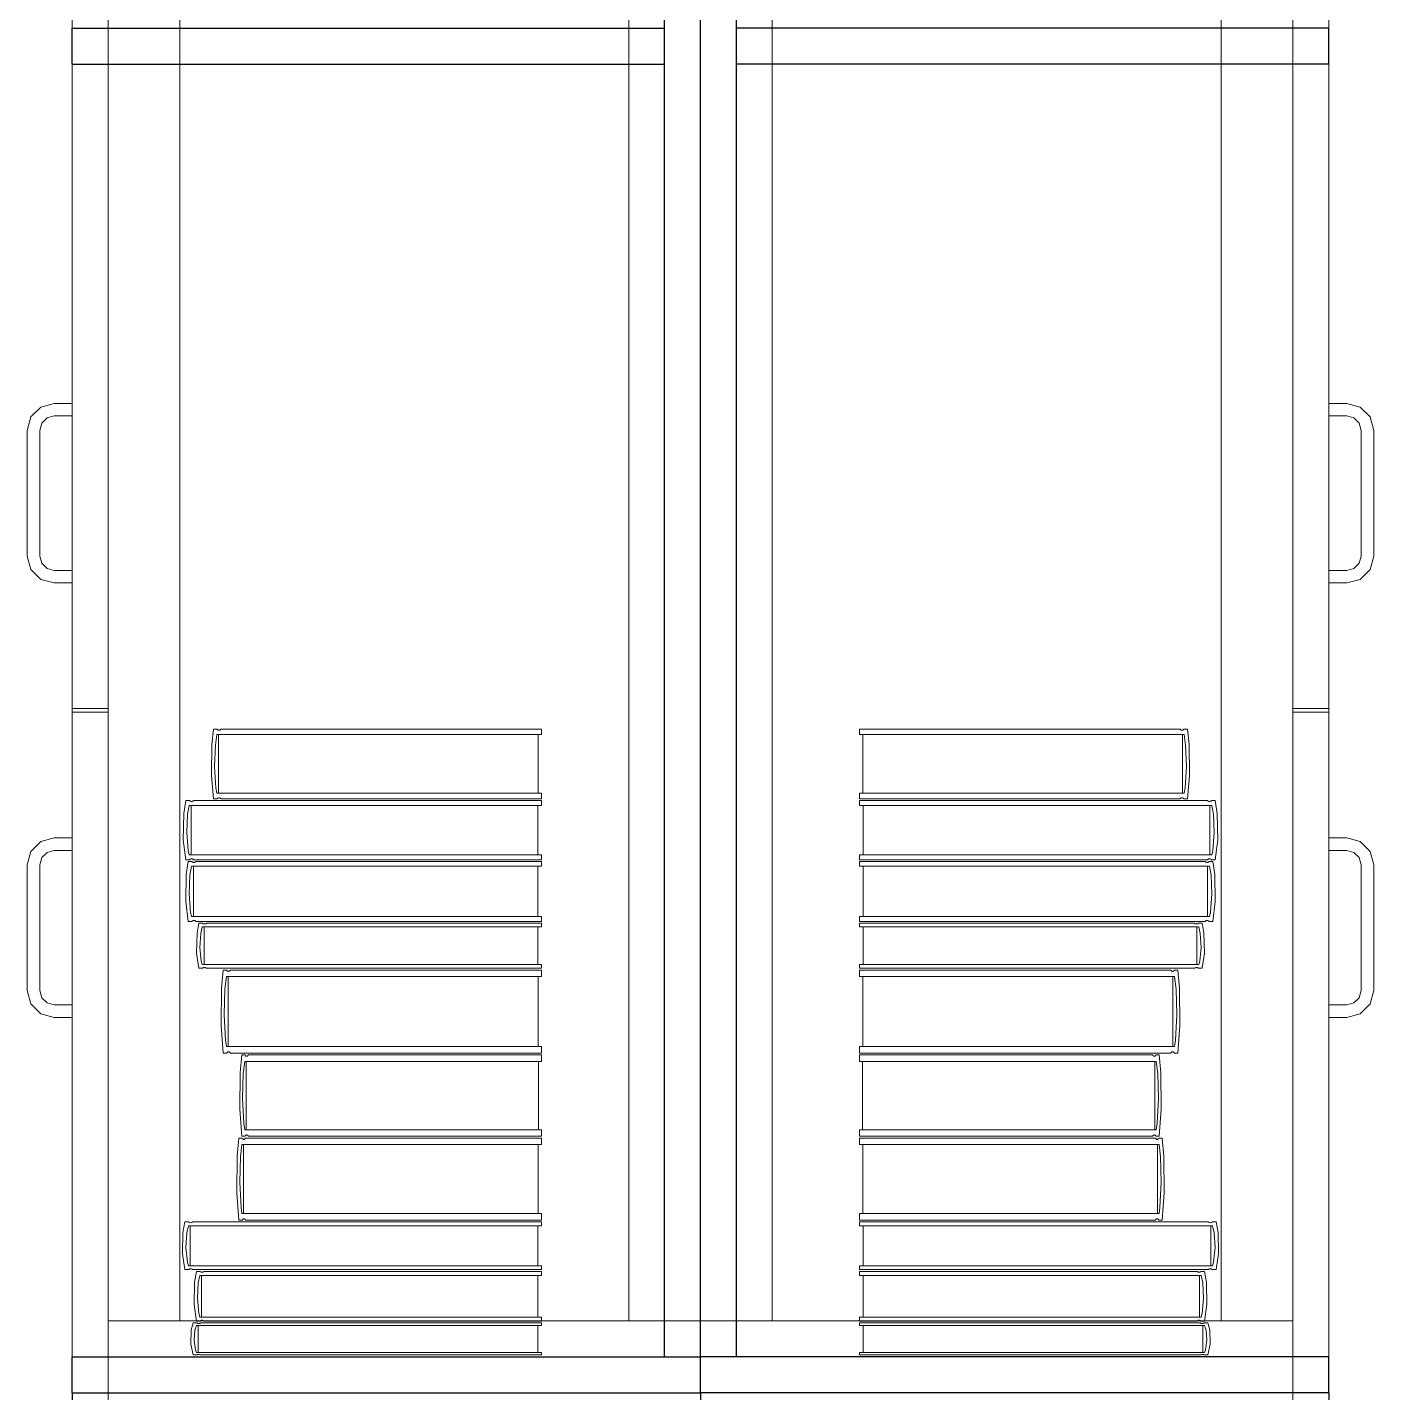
# Model space of a CAD drawing. Header units: inches. Extents: x -38 to 5698, y -33 to 92.
# Drawn here: x 290.36 to 291.11, y 34.471 to 35.232 of the extents above; entities that cross this region are included whole.
import ezdxf

# ---------------------------------------------------------------- set-up
doc = ezdxf.new("R2010")
doc.units = ezdxf.units.IN
doc.header["$MEASUREMENT"] = 0
doc.set_wipeout_variables(frame=1)
doc.linetypes.add('Wipeout_Contour', pattern=[1, 0, -1])
doc.layers.add('Interior - Mobiliario', color=7, linetype='Continuous')

msp = doc.modelspace()

# ---------------------------------------------------------------- linework, layer by layer
at = {"layer": 'Interior - Mobiliario', "color": 175, "linetype": 'Continuous', "lineweight": 13}
for p, q in [((290.40494, 35.95131), (290.40494, 34.49131)), ((290.71494, 34.49131), (290.71494, 35.95131)), ((290.75494, 34.49131), (290.75494, 35.95131)), ((291.06494, 35.95131), (291.06494, 34.49131)), ((290.36744, 35.0203), (290.37494, 35.02231)), ((290.37494, 35.02231), (290.38494, 35.02231)), ((290.38494, 35.02231), (290.38494, 35.01531)), ((291.09494, 35.02231), (291.08494, 35.02231)), ((291.08494, 35.02231), (291.08494, 35.01531)), ((291.10244, 35.0203), (291.09494, 35.02231)), ((290.35994, 35.00731), (290.36195, 35.01481)), ((290.36195, 35.01481), (290.36744, 35.0203)), ((290.37094, 35.01423), (290.36801, 35.01131)), ((290.37494, 35.01531), (290.37094, 35.01423)), ((290.38494, 35.01531), (290.37494, 35.01531)), ((291.08494, 35.01531), (291.09494, 35.01531)), ((291.09494, 35.01531), (291.09894, 35.01423)), ((291.09894, 35.01423), (291.10187, 35.01131)), ((291.10793, 35.01481), (291.10244, 35.0203)), ((291.10994, 35.00731), (291.10793, 35.01481)), ((290.35994, 34.93731), (290.35994, 35.00731)), ((290.36801, 35.01131), (290.36694, 35.00731)), ((290.36694, 35.00731), (290.36694, 34.93731)), ((291.10187, 35.01131), (291.10294, 35.00731)), ((291.10294, 35.00731), (291.10294, 34.93731)), ((291.10994, 34.93731), (291.10994, 35.00731)), ((290.36195, 34.92981), (290.35994, 34.93731)), ((290.36744, 34.92431), (290.36195, 34.92981)), ((290.36694, 34.93731), (290.36801, 34.93331)), ((290.36801, 34.93331), (290.37094, 34.93038)), ((290.37094, 34.93038), (290.37494, 34.92931)), ((291.09894, 34.93038), (291.09494, 34.92931)), ((291.10187, 34.93331), (291.09894, 34.93038)), ((291.10294, 34.93731), (291.10187, 34.93331)), ((291.10244, 34.92431), (291.10793, 34.92981)), ((291.10793, 34.92981), (291.10994, 34.93731)), ((290.37494, 34.92231), (290.36744, 34.92431)), ((290.37494, 34.92931), (290.38494, 34.92931)), ((290.38494, 34.92231), (290.37494, 34.92231)), ((290.38494, 34.92931), (290.38494, 34.92231)), ((291.09494, 34.92931), (291.08494, 34.92931)), ((291.08494, 34.92931), (291.08494, 34.92231)), ((291.08494, 34.92231), (291.09494, 34.92231)), ((291.09494, 34.92231), (291.10244, 34.92431)), ((290.38494, 34.85231), (290.40494, 34.85231)), ((290.38494, 34.85031), (290.40494, 34.85031)), ((291.08494, 34.85231), (291.06494, 34.85231)), ((291.08494, 34.85031), (291.06494, 34.85031)), ((290.46375, 34.84093), (290.46275, 34.8324)), ((290.46574, 34.84093), (290.46375, 34.84093)), ((290.46584, 34.84078), (290.46574, 34.84093)), ((290.46607, 34.84054), (290.46584, 34.84078)), ((290.46632, 34.84038), (290.46607, 34.84054)), ((290.46658, 34.84029), (290.46632, 34.84038)), ((290.46685, 34.84028), (290.46658, 34.84029)), ((290.46712, 34.84035), (290.46685, 34.84028)), ((290.46737, 34.8405), (290.46712, 34.84035)), ((290.46761, 34.84072), (290.46737, 34.8405)), ((290.46776, 34.84093), (290.46761, 34.84072)), ((290.64628, 34.84093), (290.46776, 34.84093)), ((290.64628, 34.83782), (290.64628, 34.84093)), ((290.8236, 34.83782), (290.8236, 34.84093)), ((290.8236, 34.84093), (291.00212, 34.84093)), ((291.00212, 34.84093), (291.00227, 34.84072)), ((291.00227, 34.84072), (291.00251, 34.8405)), ((291.00251, 34.8405), (291.00276, 34.84035)), ((291.00276, 34.84035), (291.00303, 34.84028)), ((291.00303, 34.84028), (291.0033, 34.84029)), ((291.0033, 34.84029), (291.00356, 34.84038)), ((291.00356, 34.84038), (291.00381, 34.84054)), ((291.00381, 34.84054), (291.00404, 34.84078)), ((291.00404, 34.84078), (291.00414, 34.84093)), ((291.00414, 34.84093), (291.00613, 34.84093)), ((291.00613, 34.84093), (291.00713, 34.8324)), ((290.46275, 34.8324), (290.46253, 34.81502)), ((290.46427, 34.82003), (290.46474, 34.832)), ((290.46474, 34.832), (290.46558, 34.83782)), ((290.46558, 34.83782), (290.64628, 34.83782)), ((290.46649, 34.83782), (290.46649, 34.80517)), ((290.64446, 34.80517), (290.64446, 34.83782)), ((291.0043, 34.83782), (290.8236, 34.83782)), ((290.82542, 34.80517), (290.82542, 34.83782)), ((291.00339, 34.83782), (291.00339, 34.80517)), ((291.00514, 34.832), (291.0043, 34.83782)), ((291.00561, 34.82003), (291.00514, 34.832)), ((291.00713, 34.8324), (291.00735, 34.81502)), ((290.46504, 34.80812), (290.46427, 34.82003)), ((291.00484, 34.80812), (291.00561, 34.82003)), ((290.46253, 34.81502), (290.46375, 34.80206)), ((290.46558, 34.80517), (290.46504, 34.80812)), ((291.0043, 34.80517), (291.00484, 34.80812)), ((291.00735, 34.81502), (291.00613, 34.80206)), ((290.44817, 34.80106), (290.44709, 34.79385)), ((290.45033, 34.80106), (290.44817, 34.80106)), ((290.45044, 34.80093), (290.45033, 34.80106)), ((290.45069, 34.80073), (290.45044, 34.80093)), ((290.45096, 34.80059), (290.45069, 34.80073)), ((290.45124, 34.80052), (290.45096, 34.80059)), ((290.45154, 34.80051), (290.45124, 34.80052)), ((290.45183, 34.80057), (290.45154, 34.80051)), ((290.4521, 34.80069), (290.45183, 34.80057)), ((290.45236, 34.80088), (290.4521, 34.80069)), ((290.45252, 34.80106), (290.45236, 34.80088)), ((290.64628, 34.80106), (290.45252, 34.80106)), ((290.46375, 34.80206), (290.46574, 34.80206)), ((290.64628, 34.80517), (290.46558, 34.80517)), ((290.46574, 34.80206), (290.46589, 34.80227)), ((290.46589, 34.80227), (290.46612, 34.80249)), ((290.46612, 34.80249), (290.46638, 34.80264)), ((290.46638, 34.80264), (290.46664, 34.80271)), ((290.46664, 34.80271), (290.46691, 34.8027)), ((290.46691, 34.8027), (290.46718, 34.80261)), ((290.46718, 34.80261), (290.46743, 34.80244)), ((290.46743, 34.80244), (290.46766, 34.80221)), ((290.46766, 34.80221), (290.46776, 34.80206)), ((290.46776, 34.80206), (290.64628, 34.80206)), ((290.64628, 34.80206), (290.64628, 34.80517)), ((290.64628, 34.79843), (290.64628, 34.80106)), ((290.8236, 34.80206), (290.8236, 34.80517)), ((290.8236, 34.80517), (291.0043, 34.80517)), ((291.00212, 34.80206), (290.8236, 34.80206)), ((290.8236, 34.79843), (290.8236, 34.80106)), ((290.8236, 34.80106), (291.01736, 34.80106)), ((291.00222, 34.80221), (291.00212, 34.80206)), ((291.00245, 34.80244), (291.00222, 34.80221)), ((291.0027, 34.80261), (291.00245, 34.80244)), ((291.00297, 34.8027), (291.0027, 34.80261)), ((291.00324, 34.80271), (291.00297, 34.8027)), ((291.0035, 34.80264), (291.00324, 34.80271)), ((291.00376, 34.80249), (291.0035, 34.80264)), ((291.00399, 34.80227), (291.00376, 34.80249)), ((291.00414, 34.80206), (291.00399, 34.80227)), ((291.00613, 34.80206), (291.00414, 34.80206)), ((291.01736, 34.80106), (291.01752, 34.80088)), ((291.01752, 34.80088), (291.01778, 34.80069)), ((291.01778, 34.80069), (291.01806, 34.80057)), ((291.01806, 34.80057), (291.01834, 34.80051)), ((291.01834, 34.80051), (291.01864, 34.80052)), ((291.01864, 34.80052), (291.01892, 34.80059)), ((291.01892, 34.80059), (291.01919, 34.80073)), ((291.01919, 34.80073), (291.01945, 34.80093)), ((291.01945, 34.80093), (291.01956, 34.80106)), ((291.01956, 34.80106), (291.02171, 34.80106)), ((291.02171, 34.80106), (291.02279, 34.79385)), ((290.44709, 34.79385), (290.44684, 34.77915)), ((290.44874, 34.78339), (290.44924, 34.79351)), ((290.44924, 34.79351), (290.45015, 34.79843)), ((290.45015, 34.79843), (290.64628, 34.79843)), ((290.45114, 34.79843), (290.45114, 34.77082)), ((290.6443, 34.77082), (290.6443, 34.79843)), ((291.01973, 34.79843), (290.8236, 34.79843)), ((290.82558, 34.77082), (290.82558, 34.79843)), ((291.01874, 34.79843), (291.01874, 34.77082)), ((291.02064, 34.79351), (291.01973, 34.79843)), ((291.02114, 34.78339), (291.02064, 34.79351)), ((291.02279, 34.79385), (291.02304, 34.77915)), ((290.36744, 34.7783), (290.36195, 34.77281)), ((290.37494, 34.78031), (290.36744, 34.7783)), ((290.38494, 34.78031), (290.37494, 34.78031)), ((290.38494, 34.77331), (290.38494, 34.78031)), ((290.44684, 34.77915), (290.44817, 34.76819)), ((290.44957, 34.77331), (290.44874, 34.78339)), ((291.02031, 34.77331), (291.02114, 34.78339)), ((291.02304, 34.77915), (291.02171, 34.76819)), ((291.08494, 34.78031), (291.09494, 34.78031)), ((291.08494, 34.77331), (291.08494, 34.78031)), ((291.09494, 34.78031), (291.10244, 34.7783)), ((291.10244, 34.7783), (291.10793, 34.77281)), ((290.36195, 34.77281), (290.35994, 34.76531)), ((290.36801, 34.76931), (290.37094, 34.77223)), ((290.37094, 34.77223), (290.37494, 34.77331)), ((290.37494, 34.77331), (290.38494, 34.77331)), ((290.45015, 34.77082), (290.44957, 34.77331)), ((290.64628, 34.77082), (290.45015, 34.77082)), ((290.64628, 34.76819), (290.64628, 34.77082)), ((290.8236, 34.76819), (290.8236, 34.77082)), ((290.8236, 34.77082), (291.01973, 34.77082)), ((291.01973, 34.77082), (291.02031, 34.77331)), ((291.09494, 34.77331), (291.08494, 34.77331)), ((291.09894, 34.77223), (291.09494, 34.77331)), ((291.10187, 34.76931), (291.09894, 34.77223)), ((291.10793, 34.77281), (291.10994, 34.76531)), ((290.35994, 34.76531), (290.35994, 34.69531)), ((290.36694, 34.76531), (290.36801, 34.76931)), ((290.36694, 34.69531), (290.36694, 34.76531)), ((290.44817, 34.76819), (290.45033, 34.76819)), ((290.44948, 34.76719), (290.44841, 34.75986)), ((290.45162, 34.76719), (290.44948, 34.76719)), ((290.45033, 34.76819), (290.45049, 34.76836)), ((290.45049, 34.76836), (290.45074, 34.76855)), ((290.45055, 34.75952), (290.45145, 34.76452)), ((290.45074, 34.76855), (290.45102, 34.76868)), ((290.45102, 34.76868), (290.45131, 34.76874)), ((290.45131, 34.76874), (290.4516, 34.76873)), ((290.45145, 34.76452), (290.64628, 34.76452)), ((290.4516, 34.76873), (290.45189, 34.76865)), ((290.45173, 34.76706), (290.45162, 34.76719)), ((290.45198, 34.76686), (290.45173, 34.76706)), ((290.45189, 34.76865), (290.45216, 34.76852)), ((290.45225, 34.76671), (290.45198, 34.76686)), ((290.45216, 34.76852), (290.45241, 34.76832)), ((290.45253, 34.76664), (290.45225, 34.76671)), ((290.45241, 34.76832), (290.45252, 34.76819)), ((290.45243, 34.76452), (290.45243, 34.73646)), ((290.45252, 34.76819), (290.64628, 34.76819)), ((290.45282, 34.76663), (290.45253, 34.76664)), ((290.45311, 34.76669), (290.45282, 34.76663)), ((290.45339, 34.76682), (290.45311, 34.76669)), ((290.45364, 34.76701), (290.45339, 34.76682)), ((290.4538, 34.76719), (290.45364, 34.76701)), ((290.64628, 34.76719), (290.4538, 34.76719)), ((290.64432, 34.73646), (290.64432, 34.76452)), ((290.64628, 34.76452), (290.64628, 34.76719)), ((291.01736, 34.76819), (290.8236, 34.76819)), ((290.8236, 34.76452), (290.8236, 34.76719)), ((290.8236, 34.76719), (291.01608, 34.76719)), ((291.01843, 34.76452), (290.8236, 34.76452)), ((290.82557, 34.73646), (290.82557, 34.76452)), ((291.01608, 34.76719), (291.01624, 34.76701)), ((291.01624, 34.76701), (291.0165, 34.76682)), ((291.0165, 34.76682), (291.01677, 34.76669)), ((291.01677, 34.76669), (291.01706, 34.76663)), ((291.01706, 34.76663), (291.01735, 34.76664)), ((291.01735, 34.76664), (291.01763, 34.76671)), ((291.01747, 34.76832), (291.01736, 34.76819)), ((291.01745, 34.76452), (291.01745, 34.73646)), ((291.01772, 34.76852), (291.01747, 34.76832)), ((291.01763, 34.76671), (291.0179, 34.76686)), ((291.01799, 34.76865), (291.01772, 34.76852)), ((291.0179, 34.76686), (291.01815, 34.76706)), ((291.01828, 34.76873), (291.01799, 34.76865)), ((291.01815, 34.76706), (291.01826, 34.76719)), ((291.01826, 34.76719), (291.0204, 34.76719)), ((291.01857, 34.76874), (291.01828, 34.76873)), ((291.01934, 34.75952), (291.01843, 34.76452)), ((291.01886, 34.76868), (291.01857, 34.76874)), ((291.01914, 34.76855), (291.01886, 34.76868)), ((291.01939, 34.76836), (291.01914, 34.76855)), ((291.01956, 34.76819), (291.01939, 34.76836)), ((291.02171, 34.76819), (291.01956, 34.76819)), ((291.0204, 34.76719), (291.02148, 34.75986)), ((291.10294, 34.76531), (291.10187, 34.76931)), ((291.10294, 34.69531), (291.10294, 34.76531)), ((291.10994, 34.76531), (291.10994, 34.69531)), ((290.44841, 34.75986), (290.44816, 34.74493)), ((290.45004, 34.74924), (290.45055, 34.75952)), ((291.01984, 34.74924), (291.01934, 34.75952)), ((291.02148, 34.75986), (291.02172, 34.74493)), ((290.45087, 34.739), (290.45004, 34.74924)), ((291.01901, 34.739), (291.01984, 34.74924)), ((290.44816, 34.74493), (290.44948, 34.73379)), ((291.02172, 34.74493), (291.0204, 34.73379)), ((290.44948, 34.73379), (290.45162, 34.73379)), ((290.45145, 34.73646), (290.45087, 34.739)), ((290.64628, 34.73646), (290.45145, 34.73646)), ((290.45162, 34.73379), (290.45178, 34.73397)), ((290.45178, 34.73397), (290.45204, 34.73416)), ((290.45204, 34.73416), (290.45231, 34.73429)), ((290.45231, 34.73429), (290.4526, 34.73435)), ((290.4526, 34.73435), (290.45289, 34.73434)), ((290.45289, 34.73434), (290.45317, 34.73427)), ((290.45317, 34.73427), (290.45344, 34.73413)), ((290.45344, 34.73413), (290.45369, 34.73392)), ((290.45369, 34.73392), (290.4538, 34.73379)), ((290.4538, 34.73379), (290.64628, 34.73379)), ((290.45553, 34.73279), (290.45448, 34.7273)), ((290.4576, 34.73279), (290.45553, 34.73279)), ((290.4577, 34.7327), (290.4576, 34.73279)), ((290.45795, 34.73254), (290.4577, 34.7327)), ((290.45821, 34.73244), (290.45795, 34.73254)), ((290.45848, 34.73238), (290.45821, 34.73244)), ((290.45877, 34.73237), (290.45848, 34.73238)), ((290.45904, 34.73242), (290.45877, 34.73237)), ((290.45931, 34.73251), (290.45904, 34.73242)), ((290.45955, 34.73266), (290.45931, 34.73251)), ((290.45971, 34.73279), (290.45955, 34.73266)), ((290.64628, 34.73279), (290.45971, 34.73279)), ((290.64628, 34.73379), (290.64628, 34.73646)), ((290.64628, 34.73079), (290.64628, 34.73279)), ((290.8236, 34.73379), (290.8236, 34.73646)), ((290.8236, 34.73646), (291.01843, 34.73646)), ((291.01608, 34.73379), (290.8236, 34.73379)), ((290.8236, 34.73079), (290.8236, 34.73279)), ((290.8236, 34.73279), (291.01017, 34.73279)), ((291.01017, 34.73279), (291.01033, 34.73266)), ((291.01033, 34.73266), (291.01057, 34.73251)), ((291.01057, 34.73251), (291.01084, 34.73242)), ((291.01084, 34.73242), (291.01112, 34.73237)), ((291.01112, 34.73237), (291.0114, 34.73238)), ((291.0114, 34.73238), (291.01167, 34.73244)), ((291.01167, 34.73244), (291.01194, 34.73254)), ((291.01194, 34.73254), (291.01218, 34.7327)), ((291.01218, 34.7327), (291.01228, 34.73279)), ((291.01228, 34.73279), (291.01436, 34.73279)), ((291.01436, 34.73279), (291.0154, 34.7273)), ((291.01619, 34.73392), (291.01608, 34.73379)), ((291.01644, 34.73413), (291.01619, 34.73392)), ((291.01671, 34.73427), (291.01644, 34.73413)), ((291.01699, 34.73434), (291.01671, 34.73427)), ((291.01728, 34.73435), (291.01699, 34.73434)), ((291.01757, 34.73429), (291.01728, 34.73435)), ((291.01784, 34.73416), (291.01757, 34.73429)), ((291.0181, 34.73397), (291.01784, 34.73416)), ((291.01826, 34.73379), (291.0181, 34.73397)), ((291.0204, 34.73379), (291.01826, 34.73379)), ((291.01843, 34.73646), (291.01901, 34.739)), ((290.45448, 34.7273), (290.45424, 34.71609)), ((290.45607, 34.71932), (290.45656, 34.72704)), ((290.45656, 34.72704), (290.45743, 34.73079)), ((290.45743, 34.73079), (290.64628, 34.73079)), ((290.45839, 34.73079), (290.45839, 34.70974)), ((290.64438, 34.70974), (290.64438, 34.73079)), ((291.01245, 34.73079), (290.8236, 34.73079)), ((290.82551, 34.70974), (290.82551, 34.73079)), ((291.01149, 34.73079), (291.01149, 34.70974)), ((291.01332, 34.72704), (291.01245, 34.73079)), ((291.01381, 34.71932), (291.01332, 34.72704)), ((291.0154, 34.7273), (291.01564, 34.71609)), ((290.45687, 34.71164), (290.45607, 34.71932)), ((291.01301, 34.71164), (291.01381, 34.71932)), ((290.45424, 34.71609), (290.45553, 34.70773)), ((290.45743, 34.70974), (290.45687, 34.71164)), ((290.64628, 34.70974), (290.45743, 34.70974)), ((290.64628, 34.70773), (290.64628, 34.70974)), ((290.8236, 34.70773), (290.8236, 34.70974)), ((290.8236, 34.70974), (291.01245, 34.70974)), ((291.01245, 34.70974), (291.01301, 34.71164)), ((291.01564, 34.71609), (291.01436, 34.70773)), ((290.45553, 34.70773), (290.4576, 34.70773)), ((290.4576, 34.70773), (290.45776, 34.70787)), ((290.45776, 34.70787), (290.458, 34.70801)), ((290.458, 34.70801), (290.45827, 34.70811)), ((290.45827, 34.70811), (290.45855, 34.70815)), ((290.45855, 34.70815), (290.45883, 34.70815)), ((290.45883, 34.70815), (290.4591, 34.70809)), ((290.4591, 34.70809), (290.45937, 34.70798)), ((290.45937, 34.70798), (290.45961, 34.70783)), ((290.45961, 34.70783), (290.45971, 34.70773)), ((290.45971, 34.70773), (290.64628, 34.70773)), ((290.46909, 34.70673), (290.46812, 34.69658)), ((290.47102, 34.70673), (290.46909, 34.70673)), ((290.47005, 34.69609), (290.47086, 34.70303)), ((290.47086, 34.70303), (290.64628, 34.70303)), ((290.47111, 34.70655), (290.47102, 34.70673)), ((290.47134, 34.70627), (290.47111, 34.70655)), ((290.47158, 34.70608), (290.47134, 34.70627)), ((290.47184, 34.70597), (290.47158, 34.70608)), ((290.47175, 34.70303), (290.47175, 34.66413)), ((290.4721, 34.70596), (290.47184, 34.70597)), ((290.47236, 34.70604), (290.4721, 34.70596)), ((290.4726, 34.70622), (290.47236, 34.70604)), ((290.47283, 34.70649), (290.4726, 34.70622)), ((290.47298, 34.70673), (290.47283, 34.70649)), ((290.64628, 34.70673), (290.47298, 34.70673)), ((290.64451, 34.66413), (290.64451, 34.70303)), ((290.64628, 34.70303), (290.64628, 34.70673)), ((291.01017, 34.70773), (290.8236, 34.70773)), ((290.8236, 34.70303), (290.8236, 34.70673)), ((290.8236, 34.70673), (290.9969, 34.70673)), ((290.99902, 34.70303), (290.8236, 34.70303)), ((290.82537, 34.66413), (290.82537, 34.70303)), ((290.9969, 34.70673), (290.99705, 34.70649)), ((290.99705, 34.70649), (290.99728, 34.70622)), ((290.99728, 34.70622), (290.99752, 34.70604)), ((290.99752, 34.70604), (290.99778, 34.70596)), ((290.99778, 34.70596), (290.99804, 34.70597)), ((290.99804, 34.70597), (290.9983, 34.70608)), ((290.99813, 34.70303), (290.99813, 34.66413)), ((290.9983, 34.70608), (290.99854, 34.70627)), ((290.99854, 34.70627), (290.99877, 34.70655)), ((290.99877, 34.70655), (290.99887, 34.70673)), ((290.99887, 34.70673), (291.00079, 34.70673)), ((290.99983, 34.69609), (290.99902, 34.70303)), ((291.00079, 34.70673), (291.00176, 34.69658)), ((291.01028, 34.70783), (291.01017, 34.70773)), ((291.01052, 34.70798), (291.01028, 34.70783)), ((291.01078, 34.70809), (291.01052, 34.70798)), ((291.01105, 34.70815), (291.01078, 34.70809)), ((291.01134, 34.70815), (291.01105, 34.70815)), ((291.01161, 34.70811), (291.01134, 34.70815)), ((291.01188, 34.70801), (291.01161, 34.70811)), ((291.01212, 34.70787), (291.01188, 34.70801)), ((291.01228, 34.70773), (291.01212, 34.70787)), ((291.01436, 34.70773), (291.01228, 34.70773)), ((290.35994, 34.69531), (290.36195, 34.68781)), ((290.36801, 34.69131), (290.36694, 34.69531)), ((290.46812, 34.69658), (290.4679, 34.67587)), ((290.4696, 34.68184), (290.47005, 34.69609)), ((291.00028, 34.68184), (290.99983, 34.69609)), ((291.00176, 34.69658), (291.00198, 34.67587)), ((291.10187, 34.69131), (291.10294, 34.69531)), ((291.10994, 34.69531), (291.10793, 34.68781)), ((290.36195, 34.68781), (290.36744, 34.68231)), ((290.37094, 34.68838), (290.36801, 34.69131)), ((290.37494, 34.68731), (290.37094, 34.68838)), ((290.38494, 34.68731), (290.37494, 34.68731)), ((290.38494, 34.68031), (290.38494, 34.68731)), ((291.08494, 34.68731), (291.09494, 34.68731)), ((291.08494, 34.68031), (291.08494, 34.68731)), ((291.09494, 34.68731), (291.09894, 34.68838)), ((291.09894, 34.68838), (291.10187, 34.69131)), ((291.10793, 34.68781), (291.10244, 34.68231)), ((290.36744, 34.68231), (290.37494, 34.68031)), ((290.37494, 34.68031), (290.38494, 34.68031)), ((290.47034, 34.66764), (290.4696, 34.68184)), ((290.99954, 34.66764), (291.00028, 34.68184)), ((291.09494, 34.68031), (291.08494, 34.68031)), ((291.10244, 34.68231), (291.09494, 34.68031)), ((290.4679, 34.67587), (290.46909, 34.66043)), ((291.00198, 34.67587), (291.00079, 34.66043)), ((290.47086, 34.66413), (290.47034, 34.66764)), ((290.64628, 34.66413), (290.47086, 34.66413)), ((290.64628, 34.66043), (290.64628, 34.66413)), ((290.8236, 34.66043), (290.8236, 34.66413)), ((290.8236, 34.66413), (290.99902, 34.66413)), ((290.99902, 34.66413), (290.99954, 34.66764)), ((290.46909, 34.66043), (290.47102, 34.66043)), ((290.47102, 34.66043), (290.47116, 34.66067)), ((290.47116, 34.66067), (290.47139, 34.66094)), ((290.47139, 34.66094), (290.47164, 34.66111)), ((290.47164, 34.66111), (290.4719, 34.6612)), ((290.4719, 34.6612), (290.47216, 34.66119)), ((290.47216, 34.66119), (290.47241, 34.66108)), ((290.47241, 34.66108), (290.47266, 34.66089)), ((290.47266, 34.66089), (290.47288, 34.6606)), ((290.47288, 34.6606), (290.47298, 34.66043)), ((290.47298, 34.66043), (290.64628, 34.66043)), ((290.47936, 34.65943), (290.47845, 34.64949)), ((290.48118, 34.65943), (290.47936, 34.65943)), ((290.48127, 34.65925), (290.48118, 34.65943)), ((290.48148, 34.65897), (290.48127, 34.65925)), ((290.48171, 34.65878), (290.48148, 34.65897)), ((290.48195, 34.65868), (290.48171, 34.65878)), ((290.4822, 34.65867), (290.48195, 34.65868)), ((290.48244, 34.65875), (290.4822, 34.65867)), ((290.48267, 34.65892), (290.48244, 34.65875)), ((290.48289, 34.65918), (290.48267, 34.65892)), ((290.48302, 34.65943), (290.48289, 34.65918)), ((290.64628, 34.65943), (290.48302, 34.65943)), ((290.64628, 34.6558), (290.64628, 34.65943)), ((290.9969, 34.66043), (290.8236, 34.66043)), ((290.8236, 34.6558), (290.8236, 34.65943)), ((290.8236, 34.65943), (290.98686, 34.65943)), ((290.98686, 34.65943), (290.98699, 34.65918)), ((290.98699, 34.65918), (290.98721, 34.65892)), ((290.98721, 34.65892), (290.98744, 34.65875)), ((290.98744, 34.65875), (290.98768, 34.65867)), ((290.98768, 34.65867), (290.98793, 34.65868)), ((290.98793, 34.65868), (290.98817, 34.65878)), ((290.98817, 34.65878), (290.9884, 34.65897)), ((290.9884, 34.65897), (290.98861, 34.65925)), ((290.98861, 34.65925), (290.9887, 34.65943)), ((290.9887, 34.65943), (290.99052, 34.65943)), ((290.99052, 34.65943), (290.99143, 34.64949)), ((290.997, 34.6606), (290.9969, 34.66043)), ((290.99722, 34.66089), (290.997, 34.6606)), ((290.99747, 34.66108), (290.99722, 34.66089)), ((290.99772, 34.66119), (290.99747, 34.66108)), ((290.99799, 34.6612), (290.99772, 34.66119)), ((290.99824, 34.66111), (290.99799, 34.6612)), ((290.99849, 34.66094), (290.99824, 34.66111)), ((290.99872, 34.66067), (290.99849, 34.66094)), ((290.99887, 34.66043), (290.99872, 34.66067)), ((291.00079, 34.66043), (290.99887, 34.66043)), ((290.47845, 34.64949), (290.47824, 34.62924)), ((290.47984, 34.63508), (290.48026, 34.64902)), ((290.48026, 34.64902), (290.48103, 34.6558)), ((290.48103, 34.6558), (290.64628, 34.6558)), ((290.48187, 34.6558), (290.48187, 34.61776)), ((290.64461, 34.61776), (290.64461, 34.6558)), ((290.98885, 34.6558), (290.8236, 34.6558)), ((290.82527, 34.61776), (290.82527, 34.6558)), ((290.98802, 34.6558), (290.98802, 34.61776)), ((290.98962, 34.64902), (290.98885, 34.6558)), ((290.99004, 34.63508), (290.98962, 34.64902)), ((290.99143, 34.64949), (290.99164, 34.62924)), ((290.48054, 34.6212), (290.47984, 34.63508)), ((290.98934, 34.6212), (290.99004, 34.63508)), ((290.47824, 34.62924), (290.47936, 34.61414)), ((290.99164, 34.62924), (290.99052, 34.61414)), ((290.48103, 34.61776), (290.48054, 34.6212)), ((290.98885, 34.61776), (290.98934, 34.6212)), ((290.47779, 34.61314), (290.47687, 34.60311)), ((290.47962, 34.61314), (290.47779, 34.61314)), ((290.47936, 34.61414), (290.48118, 34.61414)), ((290.47972, 34.61296), (290.47962, 34.61314)), ((290.47993, 34.61269), (290.47972, 34.61296)), ((290.48016, 34.61249), (290.47993, 34.61269)), ((290.48041, 34.61239), (290.48016, 34.61249)), ((290.48065, 34.61238), (290.48041, 34.61239)), ((290.4809, 34.61246), (290.48065, 34.61238)), ((290.48113, 34.61263), (290.4809, 34.61246)), ((290.64628, 34.61776), (290.48103, 34.61776)), ((290.48135, 34.6129), (290.48113, 34.61263)), ((290.48118, 34.61414), (290.48131, 34.61438)), ((290.48131, 34.61438), (290.48153, 34.61464)), ((290.48149, 34.61314), (290.48135, 34.6129)), ((290.64628, 34.61314), (290.48149, 34.61314)), ((290.48153, 34.61464), (290.48176, 34.61481)), ((290.48176, 34.61481), (290.482, 34.6149)), ((290.482, 34.6149), (290.48225, 34.61489)), ((290.48225, 34.61489), (290.48249, 34.61478)), ((290.48249, 34.61478), (290.48272, 34.61459)), ((290.48272, 34.61459), (290.48293, 34.61432)), ((290.48293, 34.61432), (290.48302, 34.61414)), ((290.48302, 34.61414), (290.64628, 34.61414)), ((290.64628, 34.61414), (290.64628, 34.61776)), ((290.64628, 34.60948), (290.64628, 34.61314)), ((290.8236, 34.61414), (290.8236, 34.61776)), ((290.8236, 34.61776), (290.98885, 34.61776)), ((290.98686, 34.61414), (290.8236, 34.61414)), ((290.8236, 34.60948), (290.8236, 34.61314)), ((290.8236, 34.61314), (290.98839, 34.61314)), ((290.98695, 34.61432), (290.98686, 34.61414)), ((290.98716, 34.61459), (290.98695, 34.61432)), ((290.98739, 34.61478), (290.98716, 34.61459)), ((290.98763, 34.61489), (290.98739, 34.61478)), ((290.98788, 34.6149), (290.98763, 34.61489)), ((290.98812, 34.61481), (290.98788, 34.6149)), ((290.98835, 34.61464), (290.98812, 34.61481)), ((290.98857, 34.61438), (290.98835, 34.61464)), ((290.98839, 34.61314), (290.98853, 34.6129)), ((290.98853, 34.6129), (290.98875, 34.61263)), ((290.9887, 34.61414), (290.98857, 34.61438)), ((290.99052, 34.61414), (290.9887, 34.61414)), ((290.98875, 34.61263), (290.98898, 34.61246)), ((290.98898, 34.61246), (290.98923, 34.61238)), ((290.98923, 34.61238), (290.98947, 34.61239)), ((290.98947, 34.61239), (290.98972, 34.61249)), ((290.98972, 34.61249), (290.98995, 34.61269)), ((290.98995, 34.61269), (290.99016, 34.61296)), ((290.99016, 34.61296), (290.99026, 34.61314)), ((290.99026, 34.61314), (290.99209, 34.61314)), ((290.99209, 34.61314), (290.99301, 34.60311)), ((290.47687, 34.60311), (290.47666, 34.58266)), ((290.4787, 34.60263), (290.47948, 34.60948)), ((290.47948, 34.60948), (290.64628, 34.60948)), ((290.48032, 34.60948), (290.48032, 34.57107)), ((290.6446, 34.57107), (290.6446, 34.60948)), ((290.9904, 34.60948), (290.8236, 34.60948)), ((290.82528, 34.57107), (290.82528, 34.60948)), ((290.98956, 34.60948), (290.98956, 34.57107)), ((290.99118, 34.60263), (290.9904, 34.60948)), ((290.99301, 34.60311), (290.99322, 34.58266)), ((290.47827, 34.58856), (290.4787, 34.60263)), ((290.99161, 34.58856), (290.99118, 34.60263)), ((290.47898, 34.57454), (290.47827, 34.58856)), ((290.9909, 34.57454), (290.99161, 34.58856)), ((290.47666, 34.58266), (290.47779, 34.56741)), ((290.99322, 34.58266), (290.99209, 34.56741)), ((290.47948, 34.57107), (290.47898, 34.57454)), ((290.9904, 34.57107), (290.9909, 34.57454)), ((290.44771, 34.56641), (290.44662, 34.56059)), ((290.44987, 34.56641), (290.44771, 34.56641)), ((290.44998, 34.56631), (290.44987, 34.56641)), ((290.45023, 34.56615), (290.44998, 34.56631)), ((290.4505, 34.56604), (290.45023, 34.56615)), ((290.45079, 34.56598), (290.4505, 34.56604)), ((290.45108, 34.56597), (290.45079, 34.56598)), ((290.45137, 34.56602), (290.45108, 34.56597)), ((290.45165, 34.56612), (290.45137, 34.56602)), ((290.4519, 34.56627), (290.45165, 34.56612)), ((290.45207, 34.56641), (290.4519, 34.56627)), ((290.64628, 34.56641), (290.45207, 34.56641)), ((290.47779, 34.56741), (290.47962, 34.56741)), ((290.64628, 34.57107), (290.47948, 34.57107)), ((290.47962, 34.56741), (290.47976, 34.56766)), ((290.47976, 34.56766), (290.47998, 34.56792)), ((290.47998, 34.56792), (290.48022, 34.56809)), ((290.48022, 34.56809), (290.48046, 34.56818)), ((290.48046, 34.56818), (290.48071, 34.56817)), ((290.48071, 34.56817), (290.48095, 34.56806)), ((290.48095, 34.56806), (290.48118, 34.56787)), ((290.48118, 34.56787), (290.4814, 34.56759)), ((290.4814, 34.56759), (290.48149, 34.56741)), ((290.48149, 34.56741), (290.64628, 34.56741)), ((290.64628, 34.56741), (290.64628, 34.57107)), ((290.64628, 34.56429), (290.64628, 34.56641)), ((290.8236, 34.56741), (290.8236, 34.57107)), ((290.8236, 34.57107), (290.9904, 34.57107)), ((290.98839, 34.56741), (290.8236, 34.56741)), ((290.8236, 34.56429), (290.8236, 34.56641)), ((290.8236, 34.56641), (291.01781, 34.56641)), ((290.98848, 34.56759), (290.98839, 34.56741)), ((290.9887, 34.56787), (290.98848, 34.56759)), ((290.98893, 34.56806), (290.9887, 34.56787)), ((290.98917, 34.56817), (290.98893, 34.56806)), ((290.98942, 34.56818), (290.98917, 34.56817)), ((290.98966, 34.56809), (290.98942, 34.56818)), ((290.9899, 34.56792), (290.98966, 34.56809)), ((290.99012, 34.56766), (290.9899, 34.56792)), ((290.99026, 34.56741), (290.99012, 34.56766)), ((290.99209, 34.56741), (290.99026, 34.56741)), ((291.01781, 34.56641), (291.01798, 34.56627)), ((291.01798, 34.56627), (291.01823, 34.56612)), ((291.01823, 34.56612), (291.01851, 34.56602)), ((291.01851, 34.56602), (291.0188, 34.56597)), ((291.0188, 34.56597), (291.01909, 34.56598)), ((291.01909, 34.56598), (291.01938, 34.56604)), ((291.01938, 34.56604), (291.01965, 34.56615)), ((291.01965, 34.56615), (291.0199, 34.56631)), ((291.0199, 34.56631), (291.02001, 34.56641)), ((291.02001, 34.56641), (291.02217, 34.56641)), ((291.02217, 34.56641), (291.02326, 34.56059)), ((290.44662, 34.56059), (290.44637, 34.5487)), ((290.44828, 34.55213), (290.44878, 34.56031)), ((290.44878, 34.56031), (290.44969, 34.56429)), ((290.44969, 34.56429), (290.64628, 34.56429)), ((290.45069, 34.56429), (290.45069, 34.54197)), ((290.6443, 34.54197), (290.6443, 34.56429)), ((291.02019, 34.56429), (290.8236, 34.56429)), ((290.82558, 34.54197), (290.82558, 34.56429)), ((291.01919, 34.56429), (291.01919, 34.54197)), ((291.0211, 34.56031), (291.02019, 34.56429)), ((291.0216, 34.55213), (291.0211, 34.56031)), ((291.02326, 34.56059), (291.02351, 34.5487)), ((290.44911, 34.54398), (290.44828, 34.55213)), ((291.02078, 34.54398), (291.0216, 34.55213)), ((290.44637, 34.5487), (290.44771, 34.53984)), ((290.44969, 34.54197), (290.44911, 34.54398)), ((290.64628, 34.54197), (290.44969, 34.54197)), ((290.64628, 34.53984), (290.64628, 34.54197)), ((290.8236, 34.53984), (290.8236, 34.54197)), ((290.8236, 34.54197), (291.02019, 34.54197)), ((291.02019, 34.54197), (291.02078, 34.54398)), ((291.02351, 34.5487), (291.02217, 34.53984)), ((290.44771, 34.53984), (290.44987, 34.53984)), ((290.44987, 34.53984), (290.45003, 34.53999)), ((290.45003, 34.53999), (290.45029, 34.54014)), ((290.45029, 34.54014), (290.45056, 34.54024)), ((290.45056, 34.54024), (290.45085, 34.54029)), ((290.45085, 34.54029), (290.45115, 34.54028)), ((290.45115, 34.54028), (290.45143, 34.54022)), ((290.45143, 34.54022), (290.45171, 34.54011)), ((290.45171, 34.54011), (290.45196, 34.53995)), ((290.45196, 34.53995), (290.45207, 34.53984)), ((290.45207, 34.53984), (290.64628, 34.53984)), ((290.45413, 34.53884), (290.45307, 34.53277)), ((290.45621, 34.53884), (290.45413, 34.53884)), ((290.45516, 34.53249), (290.45605, 34.53663)), ((290.45605, 34.53663), (290.64628, 34.53663)), ((290.45632, 34.53874), (290.45621, 34.53884)), ((290.45656, 34.53857), (290.45632, 34.53874)), ((290.45683, 34.53845), (290.45656, 34.53857)), ((290.45711, 34.53839), (290.45683, 34.53845)), ((290.45701, 34.53663), (290.45701, 34.51339)), ((290.45739, 34.53838), (290.45711, 34.53839)), ((290.45767, 34.53843), (290.45739, 34.53838)), ((290.45794, 34.53854), (290.45767, 34.53843)), ((290.45819, 34.53869), (290.45794, 34.53854)), ((290.45834, 34.53884), (290.45819, 34.53869)), ((290.64628, 34.53884), (290.45834, 34.53884)), ((290.64436, 34.51339), (290.64436, 34.53663)), ((290.64628, 34.53663), (290.64628, 34.53884)), ((291.01781, 34.53984), (290.8236, 34.53984)), ((290.8236, 34.53663), (290.8236, 34.53884)), ((290.8236, 34.53884), (291.01154, 34.53884)), ((291.01383, 34.53663), (290.8236, 34.53663)), ((290.82552, 34.51339), (290.82552, 34.53663)), ((291.01154, 34.53884), (291.0117, 34.53869)), ((291.0117, 34.53869), (291.01194, 34.53854)), ((291.01194, 34.53854), (291.01221, 34.53843)), ((291.01221, 34.53843), (291.01249, 34.53838)), ((291.01249, 34.53838), (291.01277, 34.53839)), ((291.01277, 34.53839), (291.01305, 34.53845)), ((291.01287, 34.53663), (291.01287, 34.51339)), ((291.01305, 34.53845), (291.01332, 34.53857)), ((291.01332, 34.53857), (291.01356, 34.53874)), ((291.01356, 34.53874), (291.01367, 34.53884)), ((291.01367, 34.53884), (291.01575, 34.53884)), ((291.01472, 34.53249), (291.01383, 34.53663)), ((291.01575, 34.53884), (291.01681, 34.53277)), ((291.01792, 34.53995), (291.01781, 34.53984)), ((291.01818, 34.54011), (291.01792, 34.53995)), ((291.01845, 34.54022), (291.01818, 34.54011)), ((291.01874, 34.54028), (291.01845, 34.54022)), ((291.01903, 34.54029), (291.01874, 34.54028)), ((291.01932, 34.54024), (291.01903, 34.54029)), ((291.01959, 34.54014), (291.01932, 34.54024)), ((291.01985, 34.53999), (291.01959, 34.54014)), ((291.02001, 34.53984), (291.01985, 34.53999)), ((291.02217, 34.53984), (291.02001, 34.53984)), ((290.45307, 34.53277), (290.45284, 34.5204)), ((290.45468, 34.52397), (290.45516, 34.53249)), ((291.01521, 34.52397), (291.01472, 34.53249)), ((291.01681, 34.53277), (291.01705, 34.5204)), ((290.45284, 34.5204), (290.45413, 34.51117)), ((290.45548, 34.51549), (290.45468, 34.52397)), ((291.0144, 34.51549), (291.01521, 34.52397)), ((291.01705, 34.5204), (291.01575, 34.51117)), ((290.45605, 34.51339), (290.45548, 34.51549)), ((290.64628, 34.51339), (290.45605, 34.51339)), ((290.45662, 34.51148), (290.45689, 34.51159)), ((290.45689, 34.51159), (290.45717, 34.51164)), ((290.45717, 34.51164), (290.45745, 34.51163)), ((290.45745, 34.51163), (290.45773, 34.51157)), ((290.45773, 34.51157), (290.45799, 34.51145)), ((290.64628, 34.51117), (290.64628, 34.51339)), ((290.8236, 34.51117), (290.8236, 34.51339)), ((290.8236, 34.51339), (291.01383, 34.51339)), ((291.01215, 34.51157), (291.01189, 34.51145)), ((291.01243, 34.51163), (291.01215, 34.51157)), ((291.01271, 34.51164), (291.01243, 34.51163)), ((291.01299, 34.51159), (291.01271, 34.51164)), ((291.01326, 34.51148), (291.01299, 34.51159)), ((291.01383, 34.51339), (291.0144, 34.51549)), ((290.40494, 34.51131), (290.44494, 34.51131)), ((290.44494, 34.51131), (290.69494, 34.51131)), ((290.45122, 34.50626), (290.45098, 34.49826)), ((290.45228, 34.51017), (290.45122, 34.50626)), ((290.45439, 34.51017), (290.45228, 34.51017)), ((290.45284, 34.50057), (290.45333, 34.50607)), ((290.45333, 34.50607), (290.45422, 34.50874)), ((290.45413, 34.51117), (290.45621, 34.51117)), ((290.45422, 34.50874), (290.64628, 34.50874)), ((290.4545, 34.5101), (290.45439, 34.51017)), ((290.45475, 34.51), (290.4545, 34.5101)), ((290.45501, 34.50992), (290.45475, 34.51)), ((290.45529, 34.50988), (290.45501, 34.50992)), ((290.45558, 34.50988), (290.45529, 34.50988)), ((290.45586, 34.50991), (290.45558, 34.50988)), ((290.45613, 34.50998), (290.45586, 34.50991)), ((290.45638, 34.51008), (290.45613, 34.50998)), ((290.45621, 34.51117), (290.45637, 34.51132)), ((290.45637, 34.51132), (290.45662, 34.51148)), ((290.45654, 34.51017), (290.45638, 34.51008)), ((290.64628, 34.51017), (290.45654, 34.51017)), ((290.45799, 34.51145), (290.45824, 34.51128)), ((290.45824, 34.51128), (290.45834, 34.51117)), ((290.45834, 34.51117), (290.64628, 34.51117)), ((290.64628, 34.50874), (290.64628, 34.51017)), ((291.02494, 34.51131), (290.77494, 34.51131)), ((291.01154, 34.51117), (290.8236, 34.51117)), ((290.8236, 34.50874), (290.8236, 34.51017)), ((290.8236, 34.51017), (291.01334, 34.51017)), ((291.01566, 34.50874), (290.8236, 34.50874)), ((291.01164, 34.51128), (291.01154, 34.51117)), ((291.01189, 34.51145), (291.01164, 34.51128)), ((291.01351, 34.51132), (291.01326, 34.51148)), ((291.01334, 34.51017), (291.0135, 34.51008)), ((291.0135, 34.51008), (291.01375, 34.50998)), ((291.01367, 34.51117), (291.01351, 34.51132)), ((291.01575, 34.51117), (291.01367, 34.51117)), ((291.01375, 34.50998), (291.01402, 34.50991)), ((291.01402, 34.50991), (291.0143, 34.50988)), ((291.0143, 34.50988), (291.01459, 34.50988)), ((291.01459, 34.50988), (291.01487, 34.50992)), ((291.01487, 34.50992), (291.01513, 34.51)), ((291.01513, 34.51), (291.01538, 34.5101)), ((291.01538, 34.5101), (291.01549, 34.51017)), ((291.01549, 34.51017), (291.0176, 34.51017)), ((291.01655, 34.50607), (291.01566, 34.50874)), ((291.01704, 34.50057), (291.01655, 34.50607)), ((291.0176, 34.51017), (291.01866, 34.50626)), ((291.01866, 34.50626), (291.0189, 34.49826)), ((291.06494, 34.51131), (291.02494, 34.51131)), ((290.40494, 34.49131), (290.71494, 34.49131)), ((291.06494, 34.49131), (290.75494, 34.49131))]:
    msp.add_line(p, q, dxfattribs=at)

# ---------------------------------------------------------------- wipeouts: each hides what was drawn before it
at = {"color": 254, "linetype": 'Wipeout_Contour', "lineweight": 0, "ltscale": 9701.927406}
msp.add_wipeout([(290.38494, 34.45131), (290.73494, 34.45131), (290.73494, 34.47131), (290.38494, 34.47131)], dxfattribs=at).dxf.layer = 'Interior - Mobiliario'

# ---------------------------------------------------------------- next in the draw order: linework, layer by layer
at = {"layer": 'Interior - Mobiliario', "color": 175, "linetype": 'Continuous', "lineweight": 30}
for p, q in [((290.38494, 34.47131), (290.73494, 34.47131)), ((290.38494, 34.47131), (290.38494, 34.45131)), ((290.73494, 34.47131), (290.73494, 34.45131))]:
    msp.add_line(p, q, dxfattribs=at)
at = {"layer": 'Interior - Mobiliario', "color": 175, "linetype": 'Continuous', "lineweight": 13}
for p, q in [((290.38494, 34.45131), (290.38494, 34.47131)), ((290.38494, 34.47131), (290.73494, 34.47131)), ((290.38494, 34.47131), (290.38494, 32.97131)), ((290.73494, 34.47131), (290.38494, 34.47131)), ((290.40494, 34.43131), (290.40494, 34.47131)), ((290.40494, 34.47131), (290.73494, 34.47131)), ((290.73494, 34.47131), (290.73494, 34.45131)), ((290.73494, 34.47131), (290.73494, 34.43131)), ((290.73494, 32.97131), (290.73494, 34.47131))]:
    msp.add_line(p, q, dxfattribs=at)

# ---------------------------------------------------------------- next in the draw order: wipeouts: each hides what was drawn before it
at = {"color": 254, "linetype": 'Wipeout_Contour', "lineweight": 0, "ltscale": 9701.931079}
msp.add_wipeout([(290.38494, 35.23131), (290.38494, 35.21131), (290.71494, 35.21131), (290.71494, 35.23131)], dxfattribs=at).dxf.layer = 'Interior - Mobiliario'
at = {"color": 254, "linetype": 'Wipeout_Contour', "lineweight": 0, "ltscale": 9703.410923}
msp.add_wipeout([(291.08494, 35.23131), (290.75494, 35.23131), (290.75494, 35.21131), (291.08494, 35.21131)], dxfattribs=at).dxf.layer = 'Interior - Mobiliario'

# ---------------------------------------------------------------- next in the draw order: linework, layer by layer
at = {"layer": 'Interior - Mobiliario', "color": 175, "linetype": 'Continuous', "lineweight": 13}
for p, q in [((290.40494, 35.93131), (290.40494, 34.51131)), ((290.44494, 34.51131), (290.44494, 35.93131)), ((290.69494, 35.93131), (290.69494, 34.51131)), ((290.77494, 35.93131), (290.77494, 34.51131)), ((291.02494, 34.51131), (291.02494, 35.93131)), ((291.06494, 35.93131), (291.06494, 34.51131)), ((290.38494, 35.23131), (290.38494, 35.59031)), ((290.40494, 35.23131), (290.40494, 35.59031)), ((291.06494, 35.23131), (291.06494, 35.59031)), ((291.08494, 35.23131), (291.08494, 35.59031)), ((290.71494, 35.23131), (290.38494, 35.23131)), ((290.38494, 35.23131), (290.38494, 35.21131)), ((290.38494, 35.23131), (290.38494, 35.21131)), ((290.38494, 35.23131), (290.40494, 35.23131)), ((290.71494, 35.21131), (290.71494, 35.23131)), ((290.75494, 35.23131), (291.08494, 35.23131)), ((290.75494, 35.21131), (290.75494, 35.23131)), ((291.08494, 35.23131), (291.06494, 35.23131)), ((291.08494, 35.23131), (291.08494, 35.21131)), ((291.08494, 35.23131), (291.08494, 35.21131)), ((290.38494, 35.21131), (290.71494, 35.21131)), ((290.38494, 35.21131), (290.38494, 34.85231)), ((290.38494, 35.21131), (290.40494, 35.21131)), ((290.40494, 35.21131), (290.40494, 34.85231)), ((291.08494, 35.21131), (290.75494, 35.21131)), ((291.06494, 35.21131), (291.06494, 34.85231)), ((291.08494, 35.21131), (291.06494, 35.21131)), ((291.08494, 35.21131), (291.08494, 34.85231))]:
    msp.add_line(p, q, dxfattribs=at)
at = {"layer": 'Interior - Mobiliario', "color": 175, "linetype": 'Continuous', "lineweight": 30}
for p, q in [((290.38494, 35.23131), (290.71494, 35.23131)), ((290.38494, 35.21131), (290.38494, 35.23131)), ((290.71494, 35.21131), (290.71494, 35.23131)), ((290.75494, 35.21131), (290.75494, 35.23131)), ((291.08494, 35.23131), (290.75494, 35.23131)), ((291.08494, 35.21131), (291.08494, 35.23131)), ((290.38494, 35.21131), (290.71494, 35.21131)), ((291.08494, 35.21131), (290.75494, 35.21131))]:
    msp.add_line(p, q, dxfattribs=at)

# ---------------------------------------------------------------- next in the draw order: wipeouts: each hides what was drawn before it
at = {"color": 254, "linetype": 'Wipeout_Contour', "lineweight": 0, "ltscale": 9702.631438}
msp.add_wipeout([(290.71494, 35.95131), (290.71494, 34.49131), (290.73494, 34.49131), (290.73494, 35.95131)], dxfattribs=at).dxf.layer = 'Interior - Mobiliario'

# ---------------------------------------------------------------- next in the draw order: linework, layer by layer
at = {"layer": 'Interior - Mobiliario', "color": 175, "linetype": 'Continuous', "lineweight": 30}
for p, q in [((290.71494, 34.49131), (290.71494, 35.95131)), ((290.73494, 34.49131), (290.73494, 35.95131)), ((290.71494, 34.49131), (290.73494, 34.49131))]:
    msp.add_line(p, q, dxfattribs=at)
at = {"layer": 'Interior - Mobiliario', "color": 175, "linetype": 'Continuous', "lineweight": 13}
for p, q in [((290.71494, 35.95131), (290.71494, 34.49131)), ((290.73494, 34.49131), (290.73494, 35.95131)), ((290.73494, 34.51131), (290.73494, 35.93131)), ((290.71494, 35.23131), (290.38494, 35.23131)), ((290.71494, 35.21131), (290.71494, 35.23131)), ((290.38494, 35.21131), (290.71494, 35.21131)), ((290.69494, 34.51131), (290.73494, 34.51131)), ((290.71494, 34.49131), (290.73494, 34.49131))]:
    msp.add_line(p, q, dxfattribs=at)

# ---------------------------------------------------------------- next in the draw order: wipeouts: each hides what was drawn before it
at = {"color": 254, "linetype": 'Wipeout_Contour', "lineweight": 0, "ltscale": 9701.928543}
msp.add_wipeout([(290.38494, 34.49131), (290.38494, 34.47131), (290.73494, 34.47131), (290.73494, 34.49131)], dxfattribs=at).dxf.layer = 'Interior - Mobiliario'

# ---------------------------------------------------------------- next in the draw order: linework, layer by layer
at = {"layer": 'Interior - Mobiliario', "color": 175, "linetype": 'Continuous', "lineweight": 13}
for p, q in [((290.38494, 34.47131), (290.38494, 35.97131)), ((290.73494, 35.97131), (290.73494, 34.47131)), ((290.38494, 35.95131), (290.38494, 34.49131)), ((290.38494, 35.95131), (290.38494, 34.49131)), ((290.40494, 35.95131), (290.40494, 34.49131)), ((290.40494, 35.95131), (290.40494, 34.49131)), ((290.71494, 34.49131), (290.71494, 35.95131)), ((290.71494, 34.49131), (290.71494, 35.95131)), ((290.71494, 34.49131), (290.71494, 35.95131)), ((290.73494, 34.49131), (290.73494, 35.95131)), ((290.38494, 34.49131), (290.38494, 34.85031)), ((290.40494, 34.49131), (290.40494, 34.85031)), ((290.40494, 34.51131), (290.40494, 34.47131)), ((290.45519, 34.50874), (290.45519, 34.49373)), ((290.64434, 34.49373), (290.64434, 34.50874)), ((290.73494, 34.47131), (290.73494, 34.51131)), ((290.45098, 34.49826), (290.45228, 34.49231)), ((290.45365, 34.49509), (290.45284, 34.50057)), ((290.73494, 34.49131), (290.38494, 34.49131)), ((290.38494, 34.49131), (290.38494, 34.47131)), ((290.38494, 34.49131), (290.73494, 34.49131)), ((290.38494, 34.49131), (290.71494, 34.49131)), ((290.38494, 34.49131), (290.40494, 34.49131)), ((290.40494, 34.49131), (290.71494, 34.49131)), ((290.40494, 34.49131), (290.71494, 34.49131)), ((290.45228, 34.49231), (290.45439, 34.49231)), ((290.45422, 34.49373), (290.45365, 34.49509)), ((290.64628, 34.49373), (290.45422, 34.49373)), ((290.45439, 34.49231), (290.45455, 34.4924)), ((290.45455, 34.4924), (290.4548, 34.4925)), ((290.4548, 34.4925), (290.45507, 34.49257)), ((290.45507, 34.49257), (290.45536, 34.4926)), ((290.45536, 34.4926), (290.45564, 34.4926)), ((290.45564, 34.4926), (290.45592, 34.49256)), ((290.45592, 34.49256), (290.45619, 34.49248)), ((290.45619, 34.49248), (290.45643, 34.49237)), ((290.45643, 34.49237), (290.45654, 34.49231)), ((290.45654, 34.49231), (290.64628, 34.49231)), ((290.64628, 34.49231), (290.64628, 34.49373)), ((290.73494, 34.47131), (290.73494, 34.49131)), ((290.38494, 34.47131), (290.73494, 34.47131)), ((290.73494, 34.47131), (290.38494, 34.47131)), ((290.40494, 34.47131), (290.73494, 34.47131))]:
    msp.add_line(p, q, dxfattribs=at)
at = {"layer": 'Interior - Mobiliario', "color": 175, "linetype": 'Continuous', "lineweight": 30}
for p, q in [((290.38494, 34.49131), (290.73494, 34.49131)), ((290.38494, 34.47131), (290.38494, 34.49131)), ((290.73494, 34.47131), (290.73494, 34.49131)), ((290.38494, 34.47131), (290.73494, 34.47131))]:
    msp.add_line(p, q, dxfattribs=at)

# ---------------------------------------------------------------- next in the draw order: wipeouts: each hides what was drawn before it
at = {"color": 254, "linetype": 'Wipeout_Contour', "lineweight": 0, "ltscale": 9702.711429}
msp.add_wipeout([(290.75494, 35.95131), (290.73494, 35.95131), (290.73494, 34.49131), (290.75494, 34.49131)], dxfattribs=at).dxf.layer = 'Interior - Mobiliario'
at = {"color": 254, "linetype": 'Wipeout_Contour', "lineweight": 0, "ltscale": 9703.327265}
msp.add_wipeout([(291.08494, 34.45131), (291.08494, 34.47131), (290.73494, 34.47131), (290.73494, 34.45131)], dxfattribs=at).dxf.layer = 'Interior - Mobiliario'

# ---------------------------------------------------------------- next in the draw order: linework, layer by layer
at = {"layer": 'Interior - Mobiliario', "color": 175, "linetype": 'Continuous', "lineweight": 30}
for p, q in [((290.73494, 34.49131), (290.73494, 35.95131)), ((290.75494, 34.49131), (290.75494, 35.95131)), ((290.75494, 34.49131), (290.73494, 34.49131)), ((291.08494, 34.47131), (290.73494, 34.47131)), ((290.73494, 34.47131), (290.73494, 34.45131)), ((291.08494, 34.47131), (291.08494, 34.45131))]:
    msp.add_line(p, q, dxfattribs=at)
at = {"layer": 'Interior - Mobiliario', "color": 175, "linetype": 'Continuous', "lineweight": 13}
for p, q in [((290.73494, 34.49131), (290.73494, 35.95131)), ((290.75494, 35.95131), (290.75494, 34.49131)), ((290.73494, 34.51131), (290.73494, 35.93131)), ((290.75494, 35.23131), (291.08494, 35.23131)), ((290.75494, 35.21131), (290.75494, 35.23131)), ((291.08494, 35.21131), (290.75494, 35.21131)), ((290.77494, 34.51131), (290.73494, 34.51131)), ((290.75494, 34.49131), (290.73494, 34.49131)), ((290.73494, 34.47131), (290.73494, 34.45131)), ((291.08494, 34.47131), (290.73494, 34.47131)), ((290.73494, 34.47131), (290.73494, 34.43131)), ((291.06494, 34.47131), (290.73494, 34.47131)), ((290.73494, 32.97131), (290.73494, 34.47131)), ((290.73494, 34.47131), (291.08494, 34.47131)), ((291.06494, 34.43131), (291.06494, 34.47131)), ((291.08494, 34.45131), (291.08494, 34.47131)), ((291.08494, 34.47131), (291.08494, 32.97131))]:
    msp.add_line(p, q, dxfattribs=at)

# ---------------------------------------------------------------- next in the draw order: wipeouts: each hides what was drawn before it
at = {"color": 254, "linetype": 'Wipeout_Contour', "lineweight": 0, "ltscale": 9703.328402}
msp.add_wipeout([(291.08494, 34.49131), (290.73494, 34.49131), (290.73494, 34.47131), (291.08494, 34.47131)], dxfattribs=at).dxf.layer = 'Interior - Mobiliario'

# ---------------------------------------------------------------- next in the draw order: linework, layer by layer
at = {"layer": 'Interior - Mobiliario', "color": 175, "linetype": 'Continuous', "lineweight": 13}
for p, q in [((290.73494, 35.97131), (290.73494, 34.47131)), ((291.08494, 34.47131), (291.08494, 35.97131)), ((290.73494, 34.49131), (290.73494, 35.95131)), ((290.75494, 34.49131), (290.75494, 35.95131)), ((290.75494, 34.49131), (290.75494, 35.95131)), ((290.75494, 34.49131), (290.75494, 35.95131)), ((291.06494, 35.95131), (291.06494, 34.49131)), ((291.06494, 35.95131), (291.06494, 34.49131)), ((291.08494, 35.95131), (291.08494, 34.49131)), ((291.08494, 35.95131), (291.08494, 34.49131)), ((291.06494, 34.49131), (291.06494, 34.85031)), ((291.08494, 34.49131), (291.08494, 34.85031)), ((290.73494, 34.47131), (290.73494, 34.51131)), ((290.82554, 34.49373), (290.82554, 34.50874)), ((291.01469, 34.50874), (291.01469, 34.49373)), ((291.06494, 34.51131), (291.06494, 34.47131)), ((291.01623, 34.49509), (291.01704, 34.50057)), ((291.0189, 34.49826), (291.0176, 34.49231)), ((290.73494, 34.49131), (291.08494, 34.49131)), ((290.73494, 34.47131), (290.73494, 34.49131)), ((291.08494, 34.49131), (290.73494, 34.49131)), ((291.08494, 34.49131), (290.75494, 34.49131)), ((291.06494, 34.49131), (290.75494, 34.49131)), ((291.06494, 34.49131), (290.75494, 34.49131)), ((290.8236, 34.49231), (290.8236, 34.49373)), ((290.8236, 34.49373), (291.01566, 34.49373)), ((291.01334, 34.49231), (290.8236, 34.49231)), ((291.01345, 34.49237), (291.01334, 34.49231)), ((291.01369, 34.49248), (291.01345, 34.49237)), ((291.01396, 34.49256), (291.01369, 34.49248)), ((291.01424, 34.4926), (291.01396, 34.49256)), ((291.01452, 34.4926), (291.01424, 34.4926)), ((291.01481, 34.49257), (291.01452, 34.4926)), ((291.01508, 34.4925), (291.01481, 34.49257)), ((291.01533, 34.4924), (291.01508, 34.4925)), ((291.01549, 34.49231), (291.01533, 34.4924)), ((291.0176, 34.49231), (291.01549, 34.49231)), ((291.01566, 34.49373), (291.01623, 34.49509)), ((291.08494, 34.49131), (291.06494, 34.49131)), ((291.08494, 34.49131), (291.08494, 34.47131)), ((291.08494, 34.47131), (290.73494, 34.47131)), ((291.06494, 34.47131), (290.73494, 34.47131)), ((290.73494, 34.47131), (291.08494, 34.47131))]:
    msp.add_line(p, q, dxfattribs=at)
at = {"layer": 'Interior - Mobiliario', "color": 175, "linetype": 'Continuous', "lineweight": 30}
for p, q in [((290.73494, 34.47131), (290.73494, 34.49131)), ((291.08494, 34.49131), (290.73494, 34.49131)), ((291.08494, 34.47131), (291.08494, 34.49131)), ((291.08494, 34.47131), (290.73494, 34.47131))]:
    msp.add_line(p, q, dxfattribs=at)

doc.saveas('drawing.dxf')
